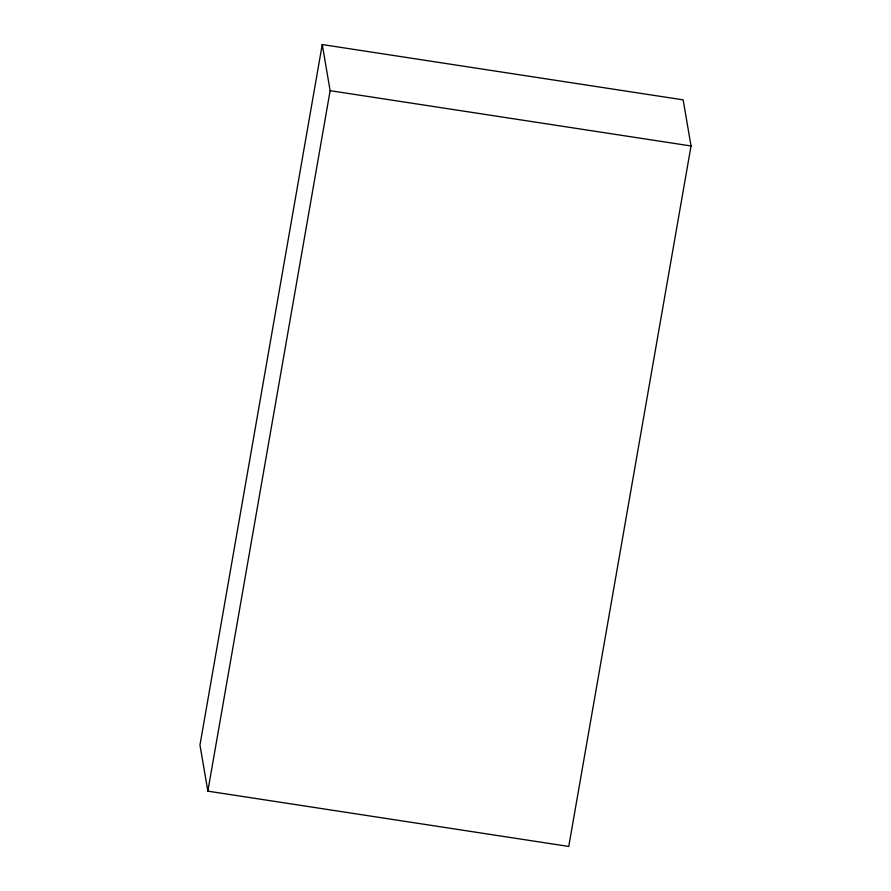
<?xml version="1.0" encoding="UTF-8"?>
<svg xmlns="http://www.w3.org/2000/svg" width="891" height="891" viewBox="0 0 891 891"><rect width="100%" height="100%" fill="white"/><g stroke="black" fill="none" stroke-linecap="round" stroke-linejoin="round"><path stroke-width="1.34" d="M322.252 44.55L199.963 745.021L207.848 791.141L568.748 846.45L691.037 145.979L683.152 99.859L322.252 44.55L330.138 90.67L207.848 791.141M330.138 90.67L691.037 145.979"/></g></svg>
